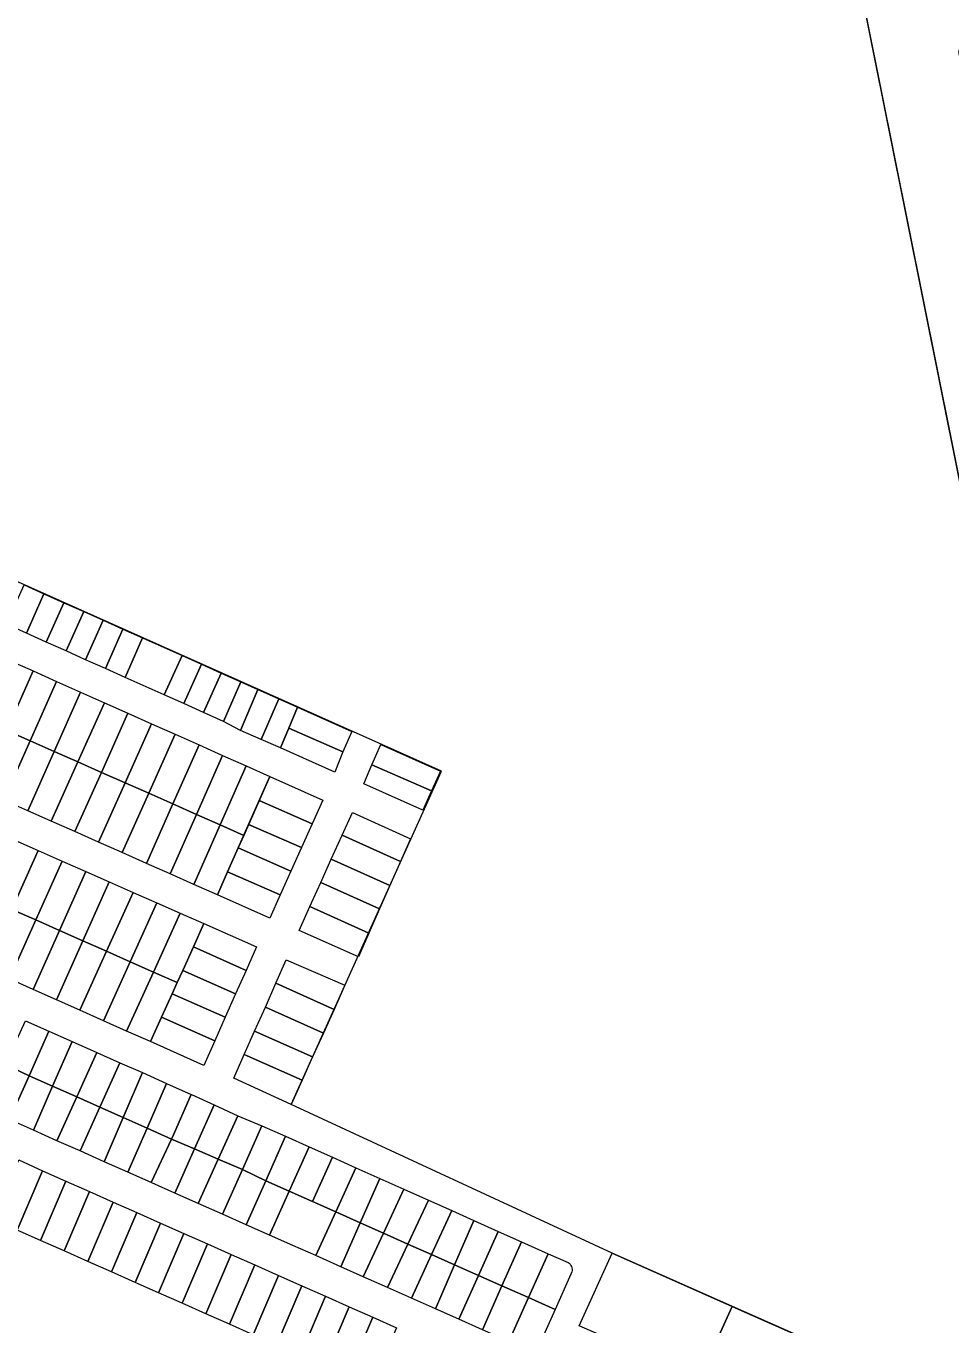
# Model space of a CAD drawing. Header units: millimetres. Extents: x 522658 to 553925, y 7796479 to 7820139.
# Drawn here: x 542125 to 542555, y 7804649 to 7805253 of the extents above; entities that cross this region are included whole.
import ezdxf

# ---------------------------------------------------------------- set-up
doc = ezdxf.new("R2010")
doc.units = ezdxf.units.MM
doc.layers.add('ZONA RESIDENCIAL 2 (ZR_2)', color=2, linetype='Continuous')

msp = doc.modelspace()

# ---------------------------------------------------------------- linework, layer by layer
at = {"layer": 'ZONA RESIDENCIAL 2 (ZR_2)'}
for points in [[(542609.68, 7805306.55), (542576.11, 7805274.46), (542564.21, 7805258.59), (542558.25, 7805240.73), (542561.56, 7805228.16), (542658.49, 7805029.92), (542574.64, 7804961.93), (542509.4, 7805287.33), (542512.57, 7805290.17), (542546.4, 7805320.13), (542570.61, 7805339.21), (542609.68, 7805306.55)], [(542133.1, 7804988.84), (542125.06, 7804970.49), (542115.78, 7804974.68), (542123.95, 7804992.94), (542133.1, 7804988.84)], [(542142.46, 7804984.64), (542134.19, 7804966.37), (542125.06, 7804970.49), (542133.1, 7804988.84), (542142.46, 7804984.64)], [(542134.19, 7804966.37), (542142.46, 7804984.64), (542151.65, 7804980.52), (542143.42, 7804962.25), (542134.19, 7804966.37)], [(542152.52, 7804958.18), (542143.42, 7804962.25), (542151.65, 7804980.52), (542160.61, 7804976.51), (542152.52, 7804958.18)], [(542161.77, 7804954.04), (542152.52, 7804958.18), (542160.61, 7804976.51), (542169.75, 7804972.42), (542161.77, 7804954.04)], [(542170.93, 7804949.94), (542161.77, 7804954.04), (542169.75, 7804972.42), (542178.98, 7804968.29), (542170.93, 7804949.94)], [(542197.33, 7804960.07), (542189.1, 7804941.8), (542170.93, 7804949.94), (542178.98, 7804968.29), (542197.33, 7804960.07)], [(542128.07, 7804952.97), (542115.82, 7804925.31), (542104.91, 7804930.15), (542117.18, 7804957.83), (542128.07, 7804952.97)], [(542198.13, 7804937.76), (542189.1, 7804941.8), (542197.33, 7804960.07), (542206.36, 7804956.03), (542198.13, 7804937.76)], [(542207.33, 7804933.64), (542198.13, 7804937.76), (542206.36, 7804956.03), (542215.52, 7804951.92), (542207.33, 7804933.64)], [(542139.03, 7804948.08), (542126.79, 7804920.45), (542115.82, 7804925.31), (542128.07, 7804952.97), (542139.03, 7804948.08)], [(542216.62, 7804929.48), (542207.33, 7804933.64), (542215.52, 7804951.92), (542224.64, 7804947.84), (542216.62, 7804929.48)], [(542150.18, 7804943.11), (542137.94, 7804915.5), (542126.79, 7804920.45), (542139.03, 7804948.08), (542150.18, 7804943.11)], [(542232.53, 7804944.31), (542224.52, 7804925.26), (542216.62, 7804929.48), (542224.64, 7804947.84), (542232.53, 7804944.31)], [(542242.3, 7804939.93), (542234.18, 7804921.08), (542224.52, 7804925.26), (542232.53, 7804944.31), (542242.3, 7804939.93)], [(542161.25, 7804938.17), (542148.91, 7804910.64), (542137.94, 7804915.5), (542150.18, 7804943.11), (542161.25, 7804938.17)], [(542172.21, 7804933.28), (542159.88, 7804905.77), (542148.91, 7804910.64), (542161.25, 7804938.17), (542172.21, 7804933.28)], [(542251.04, 7804936.02), (542246.96, 7804926.28), (542243.15, 7804917.24), (542234.18, 7804921.08), (542242.3, 7804939.93), (542251.04, 7804936.02)], [(542183.17, 7804928.39), (542170.85, 7804900.9), (542159.88, 7804905.77), (542172.21, 7804933.28), (542183.17, 7804928.39)], [(542272.15, 7804915.3), (542246.96, 7804926.28), (542251.04, 7804936.02), (542276.29, 7804924.7), (542272.15, 7804915.3)], [(542194.15, 7804923.5), (542181.84, 7804896.03), (542170.85, 7804900.9), (542183.17, 7804928.39), (542194.15, 7804923.5)], [(542272.15, 7804915.3), (542268.37, 7804905.92), (542243.15, 7804917.24), (542246.96, 7804926.28), (542272.15, 7804915.3)], [(542126.79, 7804920.45), (542114.56, 7804892.85), (542103.6, 7804897.72), (542115.82, 7804925.31), (542126.79, 7804920.45)], [(542137.94, 7804915.5), (542125.71, 7804887.9), (542114.56, 7804892.85), (542126.79, 7804920.45), (542137.94, 7804915.5)], [(542205.22, 7804918.56), (542193.03, 7804891.07), (542181.84, 7804896.03), (542194.15, 7804923.5), (542205.22, 7804918.56)], [(542148.91, 7804910.64), (542136.56, 7804883.08), (542125.71, 7804887.9), (542137.94, 7804915.5), (542148.91, 7804910.64)], [(542216.21, 7804913.66), (542204.04, 7804886.19), (542193.03, 7804891.07), (542205.22, 7804918.56), (542216.21, 7804913.66)], [(542313.29, 7804897.19), (542285.62, 7804909.33), (542289.67, 7804918.68), (542317.42, 7804906.38), (542313.29, 7804897.19)], [(542159.88, 7804905.77), (542147.53, 7804878.2), (542136.56, 7804883.08), (542148.91, 7804910.64), (542159.88, 7804905.77)], [(542227.17, 7804908.77), (542215.01, 7804881.32), (542204.04, 7804886.19), (542216.21, 7804913.66), (542227.17, 7804908.77)], [(542215.01, 7804881.32), (542227.17, 7804908.77), (542238.18, 7804903.86), (542226.02, 7804876.44), (542215.01, 7804881.32)], [(542313.29, 7804897.19), (542309.25, 7804888.19), (542281.77, 7804900.45), (542285.62, 7804909.33), (542313.29, 7804897.19)], [(542170.85, 7804900.9), (542158.5, 7804873.33), (542147.53, 7804878.2), (542159.88, 7804905.77), (542170.85, 7804900.9)], [(542257.81, 7804881.83), (542233.21, 7804892.65), (542238.18, 7804903.86), (542262.76, 7804892.9), (542257.81, 7804881.83)], [(542181.84, 7804896.03), (542169.48, 7804868.45), (542158.5, 7804873.33), (542170.85, 7804900.9), (542181.84, 7804896.03)], [(542193.03, 7804891.07), (542180.78, 7804863.43), (542169.48, 7804868.45), (542181.84, 7804896.03), (542193.03, 7804891.07)], [(542204.04, 7804886.19), (542191.79, 7804858.54), (542180.78, 7804863.43), (542193.03, 7804891.07), (542204.04, 7804886.19)], [(542252.86, 7804870.77), (542228.3, 7804881.57), (542233.21, 7804892.65), (542257.81, 7804881.83), (542252.86, 7804870.77)], [(542215.01, 7804881.32), (542202.75, 7804853.67), (542191.79, 7804858.54), (542204.04, 7804886.19), (542215.01, 7804881.32)], [(542298.84, 7804864.26), (542271.73, 7804876.51), (542276.56, 7804887.15), (542303.5, 7804874.81), (542298.84, 7804864.26)], [(542223.43, 7804870.6), (542218.53, 7804859.56), (542213.75, 7804848.78), (542202.75, 7804853.67), (542215.01, 7804881.32), (542226.02, 7804876.44), (542223.43, 7804870.6)], [(542252.86, 7804870.77), (542247.95, 7804859.81), (542223.43, 7804870.6), (542228.3, 7804881.57), (542252.86, 7804870.77)], [(542130.45, 7804869.38), (542118.23, 7804842.04), (542107.31, 7804846.88), (542119.54, 7804874.24), (542130.45, 7804869.38)], [(542298.84, 7804864.26), (542293.92, 7804853.1), (542266.69, 7804865.41), (542271.73, 7804876.51), (542298.84, 7804864.26)], [(542141.61, 7804864.46), (542129.38, 7804837.1), (542118.23, 7804842.04), (542130.45, 7804869.38), (542141.61, 7804864.46)], [(542247.95, 7804859.81), (542243.02, 7804848.79), (542218.53, 7804859.56), (542223.43, 7804870.6), (542247.95, 7804859.81)], [(542293.92, 7804853.1), (542289.13, 7804842.25), (542261.84, 7804854.59), (542266.69, 7804865.41), (542293.92, 7804853.1)], [(542152.64, 7804859.6), (542140.4, 7804832.22), (542129.38, 7804837.1), (542141.61, 7804864.46), (542152.64, 7804859.6)], [(542163.49, 7804854.82), (542151.23, 7804827.42), (542140.4, 7804832.22), (542152.64, 7804859.6), (542163.49, 7804854.82)], [(542243.02, 7804848.79), (542238.16, 7804837.93), (542213.75, 7804848.78), (542218.53, 7804859.56), (542243.02, 7804848.79)], [(542174.6, 7804849.92), (542162.21, 7804822.56), (542151.23, 7804827.42), (542163.49, 7804854.82), (542174.6, 7804849.92)], [(542289.13, 7804842.25), (542284.16, 7804830.99), (542256.8, 7804843.35), (542261.84, 7804854.59), (542289.13, 7804842.25)], [(542185.58, 7804845.08), (542173.18, 7804817.7), (542162.21, 7804822.56), (542174.6, 7804849.92), (542185.58, 7804845.08)], [(542105.98, 7804814.65), (542118.23, 7804842.04), (542129.38, 7804837.1), (542117.12, 7804809.69), (542105.98, 7804814.65)], [(542196.43, 7804840.3), (542184.02, 7804812.9), (542173.18, 7804817.7), (542185.58, 7804845.08), (542196.43, 7804840.3)], [(542284.16, 7804830.99), (542279.33, 7804820.04), (542251.81, 7804832.24), (542256.8, 7804843.35), (542284.16, 7804830.99)], [(542117.12, 7804809.69), (542129.38, 7804837.1), (542140.4, 7804832.22), (542128.13, 7804804.78), (542117.12, 7804809.69)], [(542207.5, 7804835.42), (542202.59, 7804824.57), (542197.65, 7804813.64), (542195.09, 7804807.99), (542184.02, 7804812.9), (542196.43, 7804840.3), (542207.5, 7804835.42)], [(542227.08, 7804813.67), (542202.59, 7804824.57), (542207.5, 7804835.42), (542231.96, 7804824.64), (542227.08, 7804813.67)], [(542128.13, 7804804.78), (542140.4, 7804832.22), (542151.23, 7804827.42), (542138.95, 7804799.96), (542128.13, 7804804.78)], [(542138.95, 7804799.96), (542151.23, 7804827.42), (542162.21, 7804822.56), (542149.79, 7804795.14), (542138.95, 7804799.96)], [(542227.08, 7804813.67), (542222.2, 7804802.7), (542197.65, 7804813.64), (542202.59, 7804824.57), (542227.08, 7804813.67)], [(542173.18, 7804817.7), (542160.76, 7804790.26), (542149.79, 7804795.14), (542162.21, 7804822.56), (542173.18, 7804817.7)], [(542160.76, 7804790.26), (542173.18, 7804817.7), (542184.02, 7804812.9), (542171.59, 7804785.44), (542160.76, 7804790.26)], [(542267.98, 7804795.46), (542240.98, 7804807.66), (542245.8, 7804818.51), (542273.08, 7804806.74), (542267.98, 7804795.46)], [(542195.09, 7804807.99), (542192.74, 7804802.8), (542187.8, 7804791.89), (542182.65, 7804780.52), (542171.59, 7804785.44), (542184.02, 7804812.9), (542195.09, 7804807.99)], [(542222.2, 7804802.7), (542217.37, 7804791.83), (542192.74, 7804802.8), (542195.09, 7804807.99), (542197.65, 7804813.64), (542222.2, 7804802.7)], [(542267.98, 7804795.46), (542263.02, 7804784.49), (542236.06, 7804796.59), (542240.98, 7804807.66), (542267.98, 7804795.46)], [(542212.51, 7804780.88), (542187.8, 7804791.89), (542192.74, 7804802.8), (542217.37, 7804791.83), (542212.51, 7804780.88)], [(542263.02, 7804784.49), (542258, 7804773.38), (542231.06, 7804785.34), (542236.06, 7804796.59), (542263.02, 7804784.49)], [(542126.23, 7804764.68), (542115.24, 7804769.86), (542124.54, 7804790.22), (542135.4, 7804785.37), (542126.23, 7804764.68)], [(542212.51, 7804780.88), (542207.44, 7804769.48), (542182.65, 7804780.52), (542187.8, 7804791.89), (542212.51, 7804780.88)], [(542146.21, 7804780.58), (542137.17, 7804759.82), (542126.23, 7804764.68), (542135.4, 7804785.37), (542146.21, 7804780.58)], [(542258, 7804773.38), (542253.12, 7804762.59), (542226.27, 7804774.56), (542231.06, 7804785.34), (542258, 7804773.38)], [(542157.73, 7804775.46), (542148.42, 7804754.82), (542137.17, 7804759.82), (542146.21, 7804780.58), (542157.73, 7804775.46)], [(542168.44, 7804770.73), (542159.14, 7804750.05), (542148.42, 7804754.82), (542157.73, 7804775.46), (542168.44, 7804770.73)], [(542126.23, 7804764.68), (542117.16, 7804744.23), (542105.83, 7804749.27), (542115.24, 7804769.86), (542126.23, 7804764.68)], [(542178.88, 7804766.11), (542169.96, 7804745.24), (542159.14, 7804750.05), (542168.44, 7804770.73), (542178.88, 7804766.11)], [(542253.12, 7804762.59), (542248.04, 7804751.35), (542221.38, 7804763.55), (542226.27, 7804774.56), (542253.12, 7804762.59)], [(542137.17, 7804759.82), (542128.24, 7804739.31), (542117.16, 7804744.23), (542126.23, 7804764.68), (542137.17, 7804759.82)], [(542190.18, 7804761.04), (542181.1, 7804740.28), (542169.96, 7804745.24), (542178.88, 7804766.11), (542190.18, 7804761.04)], [(542148.42, 7804754.82), (542139.21, 7804734.43), (542128.24, 7804739.31), (542137.17, 7804759.82), (542148.42, 7804754.82)], [(542201.52, 7804755.96), (542192.73, 7804735.8), (542192.64, 7804735.6), (542192.47, 7804735.22), (542181.1, 7804740.28), (542190.18, 7804761.04), (542201.52, 7804755.96)], [(542159.14, 7804750.05), (542149.97, 7804729.65), (542139.21, 7804734.43), (542148.42, 7804754.82), (542159.14, 7804750.05)], [(542203.13, 7804730.59), (542192.47, 7804735.22), (542192.64, 7804735.6), (542192.73, 7804735.8), (542201.52, 7804755.96), (542201.74, 7804755.86), (542212.26, 7804751.08), (542203.13, 7804730.59)], [(542223.34, 7804746.04), (542214.13, 7804725.82), (542203.13, 7804730.59), (542212.26, 7804751.08), (542223.34, 7804746.04)], [(542169.96, 7804745.24), (542161.18, 7804724.67), (542149.97, 7804729.65), (542159.14, 7804750.05), (542169.96, 7804745.24)], [(542181.1, 7804740.28), (542172.15, 7804719.79), (542161.18, 7804724.67), (542169.96, 7804745.24), (542181.1, 7804740.28)], [(542234.4, 7804741.28), (542225.41, 7804721.04), (542214.13, 7804725.82), (542223.34, 7804746.04), (542234.4, 7804741.28)], [(542192.47, 7804735.22), (542182.93, 7804715), (542172.15, 7804719.79), (542181.1, 7804740.28), (542192.47, 7804735.22)], [(542245.41, 7804736.55), (542236.21, 7804715.78), (542225.41, 7804721.04), (542234.4, 7804741.28), (542245.41, 7804736.55)], [(542203.13, 7804730.59), (542194, 7804710.08), (542183.31, 7804714.83), (542182.93, 7804715), (542192.47, 7804735.22), (542203.13, 7804730.59)], [(542256.49, 7804731.59), (542247.14, 7804710.92), (542236.21, 7804715.78), (542245.41, 7804736.55), (542256.49, 7804731.59)], [(542214.13, 7804725.82), (542204.8, 7804705.28), (542194, 7804710.08), (542203.13, 7804730.59), (542214.13, 7804725.82)], [(542267.25, 7804726.77), (542257.99, 7804706.09), (542247.14, 7804710.92), (542256.49, 7804731.59), (542267.25, 7804726.77)], [(542278.19, 7804721.86), (542268.79, 7804701.29), (542257.99, 7804706.09), (542267.25, 7804726.77), (542278.19, 7804721.86)], [(542132.41, 7804720.49), (542120.62, 7804692.9), (542109.65, 7804697.77), (542121.5, 7804725.49), (542132.41, 7804720.49)], [(542131.59, 7804688.03), (542120.62, 7804692.9), (542132.41, 7804720.49), (542143.38, 7804715.62), (542131.59, 7804688.03)], [(542225.41, 7804721.04), (542216.17, 7804700.23), (542204.8, 7804705.28), (542214.13, 7804725.82), (542225.41, 7804721.04)], [(542236.21, 7804715.78), (542227.15, 7804695.35), (542216.17, 7804700.23), (542225.41, 7804721.04), (542236.21, 7804715.78)], [(542289.27, 7804716.9), (542280.16, 7804696.23), (542268.79, 7804701.29), (542278.19, 7804721.86), (542289.27, 7804716.9)], [(542142.56, 7804683.16), (542131.59, 7804688.03), (542143.38, 7804715.62), (542154.35, 7804710.75), (542142.56, 7804683.16)], [(542247.14, 7804710.92), (542237.93, 7804690.56), (542227.15, 7804695.35), (542236.21, 7804715.78), (542247.14, 7804710.92)], [(542300.4, 7804711.91), (542290.93, 7804691.44), (542280.16, 7804696.23), (542289.27, 7804716.9), (542300.4, 7804711.91)], [(542153.53, 7804678.29), (542142.56, 7804683.16), (542154.35, 7804710.75), (542165.32, 7804705.88), (542153.53, 7804678.29)], [(542268.79, 7804701.29), (542259.5, 7804680.97), (542248.86, 7804685.7), (542237.93, 7804690.56), (542247.14, 7804710.92), (542257.99, 7804706.09), (542268.79, 7804701.29)], [(542311.88, 7804706.77), (542302.33, 7804686.37), (542290.93, 7804691.44), (542300.4, 7804711.91), (542311.88, 7804706.77)], [(542164.5, 7804673.41), (542153.53, 7804678.29), (542165.32, 7804705.88), (542176.29, 7804701.01), (542164.5, 7804673.41)], [(542302.33, 7804686.37), (542311.88, 7804706.77), (542322.74, 7804701.9), (542313.32, 7804681.48), (542302.33, 7804686.37)], [(542175.47, 7804668.54), (542164.5, 7804673.41), (542176.29, 7804701.01), (542187.26, 7804696.14), (542175.47, 7804668.54)], [(542280.16, 7804696.23), (542271.15, 7804675.79), (542259.5, 7804680.97), (542268.79, 7804701.29), (542280.16, 7804696.23)], [(542290.93, 7804691.44), (542281.56, 7804671.16), (542271.15, 7804675.79), (542280.16, 7804696.23), (542290.93, 7804691.44)], [(542313.32, 7804681.48), (542322.74, 7804701.9), (542332.93, 7804697.33), (542324.03, 7804676.72), (542313.32, 7804681.48)], [(542324.03, 7804676.72), (542332.93, 7804697.33), (542344.22, 7804692.27), (542335.08, 7804671.81), (542324.03, 7804676.72)], [(542186.44, 7804663.67), (542175.47, 7804668.54), (542187.26, 7804696.14), (542198.23, 7804691.27), (542186.44, 7804663.67)], [(542197.41, 7804658.8), (542186.44, 7804663.67), (542198.23, 7804691.27), (542209.2, 7804686.4), (542197.41, 7804658.8)], [(542302.33, 7804686.37), (542292.85, 7804666.14), (542281.56, 7804671.16), (542290.93, 7804691.44), (542302.33, 7804686.37)], [(542355.18, 7804687.38), (542346.05, 7804666.93), (542335.08, 7804671.81), (542344.22, 7804692.27), (542355.18, 7804687.38)], [(542208.38, 7804653.93), (542197.41, 7804658.8), (542209.2, 7804686.4), (542220.17, 7804681.53), (542208.38, 7804653.93)], [(542292.85, 7804666.14), (542302.33, 7804686.37), (542313.32, 7804681.48), (542303.96, 7804661.2), (542292.85, 7804666.14)], [(542367.51, 7804681.89), (542358.38, 7804661.43), (542346.05, 7804666.93), (542355.18, 7804687.38), (542367.51, 7804681.89)], [(542219.35, 7804649.06), (542208.38, 7804653.93), (542220.17, 7804681.53), (542231.14, 7804676.66), (542219.35, 7804649.06)], [(542303.96, 7804661.2), (542313.32, 7804681.48), (542324.03, 7804676.72), (542315.18, 7804656.21), (542303.96, 7804661.2)], [(542370.71, 7804655.94), (542358.38, 7804661.43), (542367.51, 7804681.89), (542376.77, 7804677.77), (542377.28, 7804677.4), (542377.72, 7804676.96), (542378.09, 7804676.45), (542378.37, 7804675.89), (542378.56, 7804675.29), (542378.64, 7804674.67), (542378.63, 7804674.04), (542378.51, 7804673.42), (542378.03, 7804672.34), (542370.71, 7804655.94)], [(542453.05, 7804657.34), (542437.76, 7804623.59), (542436.83, 7804624), (542425.86, 7804628.87), (542414.89, 7804633.74), (542403.92, 7804638.61), (542392.95, 7804643.48), (542381.99, 7804648.35), (542397.25, 7804682.08), (542453.05, 7804657.34)], [(542230.32, 7804644.19), (542219.35, 7804649.06), (542231.14, 7804676.66), (542242.11, 7804671.79), (542230.32, 7804644.19)], [(542315.18, 7804656.21), (542324.03, 7804676.72), (542335.08, 7804671.81), (542325.97, 7804651.41), (542315.18, 7804656.21)], [(542241.29, 7804639.31), (542230.32, 7804644.19), (542242.11, 7804671.79), (542253.08, 7804666.92), (542241.29, 7804639.31)], [(542252.27, 7804634.44), (542241.29, 7804639.31), (542253.08, 7804666.92), (542264.05, 7804662.05), (542252.27, 7804634.44)], [(542346.05, 7804666.93), (542336.94, 7804646.53), (542325.97, 7804651.41), (542335.08, 7804671.81), (542346.05, 7804666.93)], [(542358.38, 7804661.43), (542349.28, 7804641.04), (542336.94, 7804646.53), (542346.05, 7804666.93), (542358.38, 7804661.43)], [(542263.23, 7804629.57), (542252.27, 7804634.44), (542264.05, 7804662.05), (542275.02, 7804657.18), (542263.23, 7804629.57)], [(542370.71, 7804655.94), (542363.2, 7804639.1), (542362.69, 7804638.47), (542362.08, 7804637.94), (542361.39, 7804637.51), (542360.64, 7804637.21), (542359.85, 7804637.02), (542359.05, 7804636.98), (542358.24, 7804637.06), (542349.28, 7804641.04), (542358.38, 7804661.43), (542370.71, 7804655.94)], [(542274.2, 7804624.7), (542263.23, 7804629.57), (542275.02, 7804657.18), (542285.99, 7804652.31), (542274.2, 7804624.7)], [(542501.75, 7804635.74), (542486.44, 7804601.98), (542480.71, 7804604.52), (542471.4, 7804583.99), (542460.43, 7804588.86), (542469.74, 7804609.39), (542458.77, 7804614.26), (542447.8, 7804619.13), (542437.76, 7804623.59), (542453.05, 7804657.34), (542501.75, 7804635.74)], [(542286.41, 7804622.74), (542275.44, 7804627.61), (542285.99, 7804652.31), (542296.96, 7804647.44), (542286.41, 7804622.74)]]:
    msp.add_lwpolyline(points, close=True, dxfattribs=at)
for points in [[(542508.84, 7805290.11), (542574.64, 7804961.93)], [(542616.2, 7804584.99), (542397.25, 7804682.08), (542248.04, 7804751.35), (542317.89, 7804906.33), (542025.02, 7805037.24)]]:
    msp.add_lwpolyline(points, dxfattribs=at)

doc.saveas('drawing.dxf')
